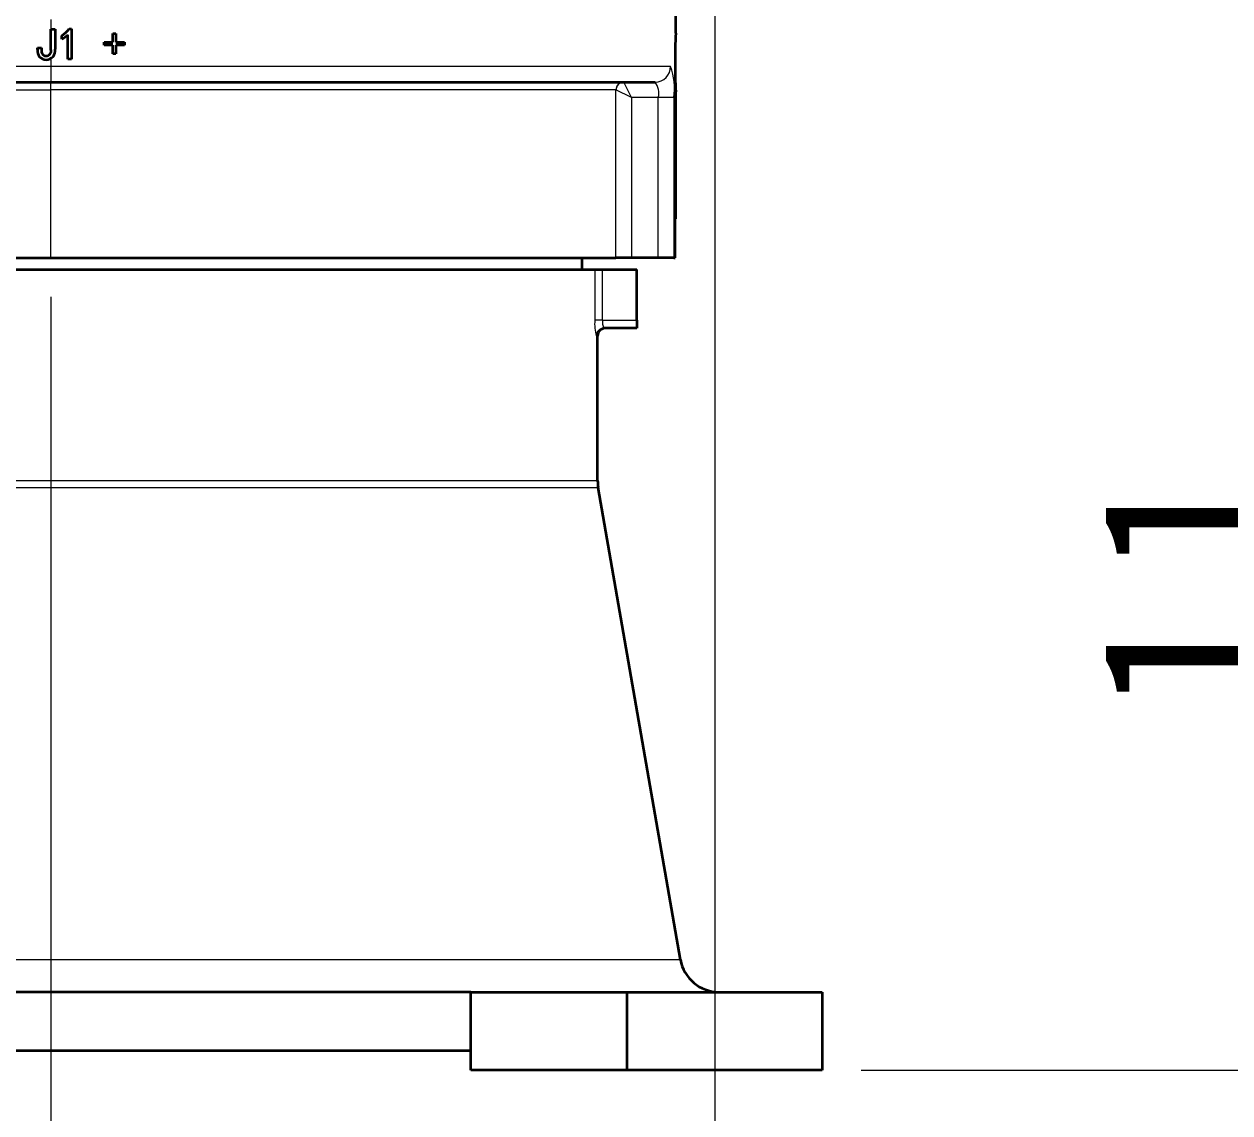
# Model space of a CAD drawing. Header units: millimetres. Extents: x 116 to 5831, y 100 to 4110.
# Drawn here: x 1282.2 to 1590.9, y 2195.5 to 2474.3 of the extents above; entities that cross this region are included whole.
import ezdxf

# ---------------------------------------------------------------- set-up
doc = ezdxf.new("R2010")
doc.units = ezdxf.units.MM
doc.header["$MEASUREMENT"] = 0
doc.layers.get('0').update_dxf_attribs({"lineweight": 18})
doc.layers.add('图层0000', color=7, linetype='Continuous', lineweight=25)
doc.layers.add('图层1', color=7, linetype='Continuous', lineweight=35)
doc.dimstyles.new('线性样式 (GB)', dxfattribs={"dimtxt": 2, "dimasz": 2, "dimexe": 1, "dimexo": 0.5, "dimgap": 0.5, "dimtad": 1, "dimdsep": 46, "dimcen": -2.127267, "dimclrd": 7, "dimclre": 7, "dimclrt": 7, "dimadec": 0, "dimazin": 0, "dimtfac": 0.7, "dimtmove": 0, "dimatfit": 1, "dimfxl": 1, "dimfrac": 2, "dimtolj": 1, "dimtzin": 0, "dimlwd": 18, "dimlwe": 18, "dimarcsym": 0})

# ---------------------------------------------------------------- blocks, each defined once
blk = doc.blocks.new('DimBlk376')
at = {"layer": '图层0000', "color": 7, "linetype": 'Continuous', "lineweight": 18}
for p, q in [((1449.03, 2694.42), (836.68, 2694.42)), ((836.68, 2246.42), (836.68, 2654.42)), ((1081.53, 2206.42), (836.68, 2206.42))]:
    blk.add_line(p, q, dxfattribs=at)
at = {"layer": '图层0000', "color": 7, "linetype": 'Continuous', "lineweight": -3}
for points in [[(847.4, 2654.42), (836.68, 2694.42), (825.96, 2654.42)], [(825.96, 2246.42), (836.68, 2206.42), (847.4, 2246.42)]]:
    blk.add_solid(points, dxfattribs=at)
at = {"layer": '图层0000', "color": 7, "linetype": 'Continuous', "lineweight": 18, "insert": (827.58, 2528.41), "char_height": 40, "attachment_point": 8, "rotation": 90, "line_spacing_factor": 1.2}
blk.add_mtext('\\T1.562500;\\W1;\\FSimSun|b0|i0;488', dxfattribs=at)
blk = doc.blocks.new('DimBlk378')
at = {"layer": '图层0000', "color": 7, "linetype": 'Continuous', "lineweight": 18}
for p, q in [((1289.03, 2404.42), (1289.03, 1876.92)), ((1675.77, 2134.68), (1675.77, 1876.92)), ((1635.77, 1885.44), (1329.03, 1885.44))]:
    blk.add_line(p, q, dxfattribs=at)
at = {"layer": '图层0000', "color": 7, "linetype": 'Continuous', "lineweight": -3}
for points in [[(1329.03, 1896.15), (1289.03, 1885.44), (1329.03, 1874.72)], [(1635.77, 1874.72), (1675.77, 1885.44), (1635.77, 1896.15)]]:
    blk.add_solid(points, dxfattribs=at)
at = {"layer": '图层0000', "color": 7, "linetype": 'Continuous', "lineweight": 18, "insert": (1511.68, 1894.54), "char_height": 40, "attachment_point": 8, "line_spacing_factor": 1.2}
blk.add_mtext('\\T1.515625;\\W1;\\FSimSun|b0|i0;387', dxfattribs=at)
blk = doc.blocks.new('DimBlk383')
at = {"layer": '图层0000', "color": 7, "linetype": 'Continuous', "lineweight": 18}
for p, q in [((2758.82, 2570.7), (2758.82, 1736.63)), ((1289.03, 2404.42), (1289.03, 1736.63)), ((1329.03, 1756.63), (2718.82, 1756.63))]:
    blk.add_line(p, q, dxfattribs=at)
at = {"layer": '图层0000', "color": 7, "linetype": 'Continuous', "lineweight": -3}
for points in [[(1329.03, 1767.35), (1289.03, 1756.63), (1329.03, 1745.91)], [(2718.82, 1745.91), (2758.82, 1756.63), (2718.82, 1767.35)]]:
    blk.add_solid(points, dxfattribs=at)
at = {"layer": '图层0000', "color": 7, "linetype": 'Continuous', "lineweight": 18, "insert": (1889.52, 1765.73), "char_height": 40, "attachment_point": 8, "line_spacing_factor": 1.2}
blk.add_mtext('\\T1.500000;\\W1;\\FSimSun|b0|i0;1470', dxfattribs=at)
blk = doc.blocks.new('DimBlk406')
at = {"layer": '图层0000', "color": 7, "linetype": 'Continuous', "lineweight": 18}
for p, q in [((1449.03, 3999.18), (190.62, 3999.18)), ((210.62, 2246.42), (210.62, 3959.18)), ((1131.53, 2206.42), (190.62, 2206.42))]:
    blk.add_line(p, q, dxfattribs=at)
at = {"layer": '图层0000', "color": 7, "linetype": 'Continuous', "lineweight": -3}
for points in [[(221.34, 3959.18), (210.62, 3999.18), (199.9, 3959.18)], [(199.9, 2246.42), (210.62, 2206.42), (221.34, 2246.42)]]:
    blk.add_solid(points, dxfattribs=at)
at = {"layer": '图层0000', "color": 7, "linetype": 'Continuous', "lineweight": 18, "insert": (201.52, 3012.43), "char_height": 40, "attachment_point": 8, "rotation": 90, "line_spacing_factor": 1.2}
blk.add_mtext('\\T1.484375;\\W1;\\FSimSun|b0|i0;1793', dxfattribs=at)
blk = doc.blocks.new('DimBlk407')
at = {"layer": '图层0000', "color": 7, "linetype": 'Continuous', "lineweight": 18}
for p, q in [((1459.03, 2684.42), (1459.03, 2089.65)), ((1289.03, 2404.42), (1289.03, 2089.65)), ((1289.03, 2109.65), (931.81, 2109.65)), ((1329.03, 2109.65), (1419.03, 2109.65))]:
    blk.add_line(p, q, dxfattribs=at)
at = {"layer": '图层0000', "color": 7, "linetype": 'Continuous', "lineweight": -3}
for points in [[(1329.03, 2120.37), (1289.03, 2109.65), (1329.03, 2098.94)], [(1419.03, 2098.94), (1459.03, 2109.65), (1419.03, 2120.37)]]:
    blk.add_solid(points, dxfattribs=at)
at = {"layer": '图层0000', "color": 7, "linetype": 'Continuous', "lineweight": 18, "insert": (1003.53, 2118.76), "char_height": 40, "attachment_point": 8, "line_spacing_factor": 1.2}
blk.add_mtext('\\T1.468750;\\W1;\\FSimSun|b0|i0;170', dxfattribs=at)
blk = doc.blocks.new('DimBlk408')
at = {"layer": '图层0000', "color": 7, "linetype": 'Continuous', "lineweight": 18}
for p, q in [((1607.12, 2206.42), (1607.12, 2380.28)), ((1496.53, 2206.42), (1627.12, 2206.42)), ((1607.12, 2166.42), (1607.12, 2023.01)), ((2096.55, 1983.01), (1587.12, 1983.01))]:
    blk.add_line(p, q, dxfattribs=at)
at = {"layer": '图层0000', "color": 7, "linetype": 'Continuous', "lineweight": -3}
for points in [[(1617.84, 2166.42), (1607.12, 2206.42), (1596.4, 2166.42)], [(1596.4, 2023.01), (1607.12, 1983.01), (1617.84, 2023.01)]]:
    blk.add_solid(points, dxfattribs=at)
at = {"layer": '图层0000', "color": 7, "linetype": 'Continuous', "lineweight": 18, "insert": (1598.02, 2333.4), "char_height": 40, "attachment_point": 8, "rotation": 90, "line_spacing_factor": 1.2}
blk.add_mtext('\\T1.296875;\\W1;\\FSimSun|b0|i0;11', dxfattribs=at)
blk = doc.blocks.new('ViewBlk16')
at = {"layer": '图层0000', "linetype": 'Continuous', "lineweight": -3}
h = blk.add_hatch(dxfattribs=at)
h.set_pattern_fill('ANSI31', color=256, scale=63.5, style=0, pattern_type=2)
h.set_pattern_definition([(45, (0, 0), (-44.9013, 44.9013), [])])
edge = h.paths.add_edge_path(flags=16)
edge.add_arc((1459.03, 2694.42), 1304.76, 355, 520)
edge.add_arc((848.23, 2916.73), 654.76, 359.30391, 520)
edge.add_arc((1459.03, 2694.42), 218.81, 7.8884, 78.4231)
edge.add_line((1675.77, 2724.45), (1675.77, 2144.68))
edge.add_arc((2106.55, 2637.77), 654.76, 228.85771, 355)
at = {"layer": '图层0000', "color": 251, "linetype": 'Continuous', "lineweight": 18}
for p, q in [((1289.03, 2475.42), (1289.03, 2472.99)), ((1289.03, 2465.43), (1289.03, 2463.42)), ((1289.03, 2463.42), (1129.03, 2463.42)), ((1447.71, 2463.42), (1289.03, 2463.42)), ((1289.03, 2463.42), (1289.03, 2459.42)), ((1289.03, 2457.42), (1289.03, 2459.42)), ((1437.69, 2455.42), (1435.71, 2459.38)), ((1143.03, 2457.42), (1289.03, 2457.42)), ((1289.03, 2414.42), (1289.03, 2457.42)), ((1433.69, 2457.42), (1289.03, 2457.42)), ((1433.72, 2414.42), (1433.72, 2457.4)), ((1437.69, 2455.42), (1433.72, 2457.4)), ((1444.56, 2455.42), (1437.69, 2455.42)), ((1437.69, 2455.42), (1437.69, 2414.42)), ((1444.56, 2414.42), (1444.56, 2455.42)), ((1448.55, 2455.42), (1444.56, 2455.42)), ((1448.55, 2455.42), (1448.55, 2414.42)), ((1428.3, 2411.42), (1428.3, 2398.42)), ((1430.28, 2398.42), (1430.28, 2411.42)), ((1430.28, 2398.42), (1428.3, 2398.42)), ((1430.28, 2398.42), (1439.03, 2398.42)), ((1428.64, 2394.42), (1429.03, 2394.42)), ((1429.03, 2357.28), (1205.03, 2357.28)), ((1204.94, 2355.57), (1289.03, 2355.57)), ((1289.03, 2355.57), (1429.18, 2355.57)), ((1289.03, 2355.57), (1289.03, 2234.7)), ((1289.03, 2234.7), (1174.14, 2234.7)), ((1450.23, 2234.7), (1289.03, 2234.7))]:
    blk.add_line(p, q, dxfattribs=at)
for centre, radius, start, end in [((1443.72, 2463.4), 3.98, 270.2384, 0.2364), ((1431.56, 2457.67), 17.14, 352.4646, 19.6128), ((1435.68, 2457.43), 1.99, 90.2652, 180.2628), ((1435.75, 2457.36), 2.02, 91.1889, 178.8111), ((1435.66, 2459.37), 0.0516, 15.8349, 74.8155), ((1439.77, 2456.52), 4.92, 347.1144, 36.1972), ((1441.22, 2397.53), 12.96, 176.0675, 193.8923), ((1430.64, 2394.42), 2, 90.0786, 180.0784), ((1433.67, 2397.99), 3.42, 172.7247, 207.3234)]:
    blk.add_arc(centre, radius, start, end, dxfattribs=at)
at = {"layer": '图层1', "color": 7, "linetype": 'Continuous', "lineweight": 35}
for p, q in [((1449.03, 2471.92), (1449.03, 2479.42)), ((1289.03, 2472.99), (1290.07, 2472.99)), ((1289.03, 2467.77), (1289.03, 2472.99)), ((1290.07, 2472.99), (1290.07, 2467.82)), ((1291.84, 2470.4), (1291.84, 2471.27)), ((1293.34, 2465.27), (1293.34, 2471.54)), ((1293.7, 2473.08), (1294.25, 2473.08)), ((1294.25, 2473.08), (1294.25, 2465.27)), ((1304.87, 2471.81), (1305.64, 2471.81)), ((1304.87, 2469.59), (1304.87, 2471.81)), ((1305.64, 2471.81), (1305.64, 2469.59)), ((1285.58, 2468.22), (1286.62, 2468.22)), ((1285.58, 2467.73), (1285.58, 2468.22)), ((1286.62, 2468.22), (1286.62, 2467.59)), ((1302.64, 2469.59), (1304.87, 2469.59)), ((1302.64, 2468.86), (1302.64, 2469.59)), ((1304.87, 2468.86), (1302.64, 2468.86)), ((1304.87, 2466.64), (1304.87, 2468.86)), ((1305.64, 2469.59), (1307.86, 2469.59)), ((1305.64, 2468.86), (1305.64, 2466.64)), ((1307.86, 2468.86), (1305.64, 2468.86)), ((1307.86, 2469.59), (1307.86, 2468.86)), ((1294.25, 2465.27), (1293.34, 2465.27)), ((1305.64, 2466.64), (1304.87, 2466.64)), ((1133.03, 2459.42), (1289.03, 2459.42)), ((1289.03, 2459.42), (1443.74, 2459.42)), ((1449.03, 2424.42), (1449.03, 2456.92)), ((1448.84, 2414.42), (1448.84, 2424.42)), ((1448.84, 2424.42), (1449.03, 2424.42)), ((1143.03, 2414.42), (1289.03, 2414.42)), ((1289.03, 2414.42), (1433.72, 2414.42)), ((1425.03, 2411.42), (1425.03, 2414.42)), ((1437.69, 2414.42), (1433.72, 2414.42)), ((1444.56, 2414.42), (1437.69, 2414.42)), ((1448.55, 2414.42), (1444.56, 2414.42)), ((1448.55, 2414.42), (1448.84, 2414.42)), ((1149.79, 2411.42), (1428.3, 2411.42)), ((1428.3, 2411.42), (1430.28, 2411.42)), ((1430.28, 2411.42), (1439.03, 2411.42)), ((1439.03, 2398.42), (1439.03, 2411.42)), ((1439.03, 2396.42), (1430.64, 2396.42)), ((1439.03, 2398.42), (1439.03, 2396.42)), ((1429.03, 2357.28), (1429.03, 2394.42)), ((1450.23, 2234.7), (1429.18, 2355.57)), ((1396.53, 2226.42), (1181.53, 2226.42)), ((1396.53, 2211.42), (1396.53, 2226.42)), ((1396.53, 2226.42), (1436.53, 2226.42)), ((1436.53, 2226.42), (1486.53, 2226.42)), ((1436.53, 2226.42), (1436.53, 2206.42)), ((1486.53, 2226.42), (1486.53, 2206.42)), ((1181.53, 2211.42), (1396.53, 2211.42)), ((1396.53, 2206.42), (1396.53, 2211.42)), ((1436.53, 2206.42), (1396.53, 2206.42)), ((1486.53, 2206.42), (1436.53, 2206.42))]:
    blk.add_line(p, q, dxfattribs=at)
for centre, radius, start, end in [((1287.53, 2477.55), 7.62, 304.4667, 324.1187), ((1287.81, 2477.28), 7.97, 300.3723, 313.9211), ((1609, 2464.42), 160.15, 177.3146, 179.9987), ((1287.78, 2467.37), 2.23, 170.8382, 270.5297), ((1287.85, 2467.34), 1.25, 168.6219, 265.6715), ((1287.75, 2467.42), 1.33, 270.2641, 15.5022), ((1287.84, 2467.4), 2.27, 268.934, 10.5063), ((1609, 2464.42), 160.15, 180.0013, 182.6855), ((1431.03, 2394.42), 2, 90, 180), ((1439.03, 2357.28), 10, 180, 189.8838), ((1460.09, 2236.42), 10, 189.8837, 270)]:
    blk.add_arc(centre, radius, start, end, dxfattribs=at)

msp = doc.modelspace()

# ---------------------------------------------------------------- block references
msp.add_blockref('ViewBlk16', (0, 0))

# ---------------------------------------------------------------- dimensions: what is measured, and where the dimension line sits
at = {"layer": '图层0000', "color": 7, "linetype": 'Continuous', "lineweight": -3}
for base, p1, p2, angle, override, picture, middle in [((210.621, 3999.179), (1141.527, 2206.419), (1459.027, 3999.179), 90, {"dimscale": 1, "dimtxt": 40, "dimasz": 40, "dimexe": 20, "dimexo": 10, "dimgap": 10, "dimtad": 1, "dimtih": 0, "dimtoh": 0, "dimdec": 0, "dimlfac": 1, "dimrnd": 0, "dimzin": 8, "dimdsep": 46, "dimlunit": 2, "dimpost": '<>', "dimtxsty": 'Standard', "dimsah": 0, "dimtsz": 0, "dimcen": -42.545342, "dimdle": 0, "dimse1": 0, "dimse2": 0, "dimsd1": 0, "dimsd2": 0, "dimclrd": 7, "dimclre": 7, "dimclrt": 7, "dimaunit": 0, "dimadec": 0, "dimazin": 2, "dimtol": 0, "dimlim": 0, "dimtp": 0, "dimtm": 0, "dimtfac": 0.7, "dimtdec": 2, "dimtix": 0, "dimtofl": 1, "dimtmove": 0, "dimatfit": 1, "dimtfillclr": 0, "dimfrac": 2, "dimtzin": 0, "dimlwd": 18, "dimlwe": 18}, 'DimBlk406', (210.621, 3012.434)), ((836.681, 2694.419), (1091.527, 2206.419), (1459.027, 2694.419), 90, {"dimscale": 1, "dimtxt": 40, "dimasz": 40, "dimexe": 0, "dimexo": 10, "dimgap": 10, "dimtad": 1, "dimtih": 0, "dimtoh": 0, "dimdec": 2, "dimlfac": 1, "dimrnd": 0, "dimzin": 8, "dimdsep": 46, "dimlunit": 2, "dimpost": '<>', "dimtxsty": 'Standard', "dimsah": 0, "dimtsz": 0, "dimcen": -42.545342, "dimdle": 0, "dimse1": 0, "dimse2": 0, "dimsd1": 0, "dimsd2": 0, "dimclrd": 7, "dimclre": 7, "dimclrt": 7, "dimaunit": 0, "dimadec": 0, "dimazin": 2, "dimtol": 0, "dimlim": 0, "dimtp": 0, "dimtm": 0, "dimtfac": 0.7, "dimtdec": 2, "dimtix": 0, "dimtofl": 1, "dimtmove": 0, "dimatfit": 1, "dimtfillclr": 0, "dimfrac": 2, "dimtzin": 0, "dimlwd": 18, "dimlwe": 18}, 'DimBlk376', (836.681, 2528.413)), ((1289.027, 1885.436), (1675.766, 2144.683), (1289.027, 2414.419), 180, {"dimscale": 1, "dimtxt": 40, "dimasz": 40, "dimexe": 8.51938, "dimexo": 10, "dimgap": 10, "dimtad": 1, "dimtih": 0, "dimtoh": 0, "dimdec": 0, "dimlfac": 1, "dimrnd": 0, "dimzin": 8, "dimdsep": 46, "dimlunit": 2, "dimpost": '<>', "dimtxsty": 'Standard', "dimsah": 0, "dimtsz": 0, "dimcen": -42.545342, "dimdle": 0, "dimse1": 0, "dimse2": 0, "dimsd1": 0, "dimsd2": 0, "dimclrd": 7, "dimclre": 7, "dimclrt": 7, "dimaunit": 0, "dimadec": 0, "dimazin": 2, "dimtol": 0, "dimlim": 0, "dimtp": 0, "dimtm": 0, "dimtfac": 0.7, "dimtdec": 2, "dimtix": 0, "dimtofl": 1, "dimtmove": 0, "dimatfit": 3, "dimtfillclr": 0, "dimfrac": 2, "dimtzin": 0, "dimlwd": 18, "dimlwe": 18}, 'DimBlk378', (1511.681, 1885.436)), ((1607.121, 1983.008), (1486.527, 2206.419), (2106.553, 1983.008), 270, {"dimscale": 1, "dimtxt": 40, "dimasz": 40, "dimexe": 20, "dimexo": 10, "dimgap": 10, "dimtad": 1, "dimtih": 0, "dimtoh": 0, "dimdec": 0, "dimlfac": 1, "dimrnd": 0, "dimzin": 8, "dimdsep": 46, "dimlunit": 2, "dimpost": '<>', "dimtxsty": 'Standard', "dimsah": 0, "dimtsz": 0, "dimcen": -42.545342, "dimdle": 0, "dimse1": 0, "dimse2": 0, "dimsd1": 0, "dimsd2": 0, "dimclrd": 7, "dimclre": 7, "dimclrt": 7, "dimaunit": 0, "dimadec": 0, "dimazin": 2, "dimtol": 0, "dimlim": 0, "dimtp": 0, "dimtm": 0, "dimtfac": 0.7, "dimtdec": 2, "dimtix": 0, "dimtofl": 1, "dimtmove": 0, "dimatfit": 1, "dimtfillclr": 0, "dimfrac": 2, "dimtzin": 0, "dimlwd": 18, "dimlwe": 18}, 'DimBlk408', (1607.121, 2333.405))]:
    dim = msp.add_linear_dim(base=base, p1=p1, p2=p2, angle=angle, text='\\T1.25;\\W1;\\FSimSun;<>', dimstyle='线性样式 (GB)', override=override, dxfattribs=at)
    dim.commit()
    dim.dimension.update_dxf_attribs({"geometry": picture, "text_midpoint": middle, "dimtype": 160})
for base, p2, override, picture, middle in [((1459.027, 2109.655), (1459.027, 2694.419), {"dimscale": 1, "dimtxt": 40, "dimasz": 40, "dimexe": 20, "dimexo": 10, "dimgap": 10, "dimtad": 1, "dimtih": 0, "dimtoh": 0, "dimdec": 2, "dimlfac": 1, "dimrnd": 0, "dimzin": 8, "dimdsep": 46, "dimlunit": 2, "dimpost": '<>', "dimtxsty": 'Standard', "dimsah": 0, "dimtsz": 0, "dimcen": -42.545342, "dimdle": 0, "dimse1": 0, "dimse2": 0, "dimsd1": 0, "dimsd2": 0, "dimclrd": 7, "dimclre": 7, "dimclrt": 7, "dimaunit": 0, "dimadec": 0, "dimazin": 2, "dimtol": 0, "dimlim": 0, "dimtp": 0, "dimtm": 0, "dimtfac": 0.7, "dimtdec": 2, "dimtix": 0, "dimtofl": 1, "dimtmove": 0, "dimatfit": 1, "dimtfillclr": 0, "dimfrac": 2, "dimtzin": 0, "dimlwd": 18, "dimlwe": 18}, 'DimBlk407', (1003.527, 2109.655)), ((2758.822, 1756.63), (2758.822, 2580.702), {"dimscale": 1, "dimtxt": 40, "dimasz": 40, "dimexe": 20, "dimexo": 10, "dimgap": 10, "dimtad": 1, "dimtih": 0, "dimtoh": 0, "dimdec": 0, "dimlfac": 1, "dimrnd": 0, "dimzin": 8, "dimdsep": 46, "dimlunit": 2, "dimpost": '<>', "dimtxsty": 'Standard', "dimsah": 0, "dimtsz": 0, "dimcen": -42.545342, "dimdle": 0, "dimse1": 0, "dimse2": 0, "dimsd1": 0, "dimsd2": 0, "dimclrd": 7, "dimclre": 7, "dimclrt": 7, "dimaunit": 0, "dimadec": 0, "dimazin": 2, "dimtol": 0, "dimlim": 0, "dimtp": 0, "dimtm": 0, "dimtfac": 0.7, "dimtdec": 0, "dimtix": 0, "dimtofl": 1, "dimtmove": 0, "dimatfit": 1, "dimtfillclr": 0, "dimfrac": 2, "dimtzin": 0, "dimlwd": 18, "dimlwe": 18}, 'DimBlk383', (1889.52, 1756.63))]:
    dim = msp.add_linear_dim(base=base, p1=(1289.027, 2414.419), p2=p2, text='\\T1.25;\\W1;\\FSimSun;<>', dimstyle='线性样式 (GB)', override=override, dxfattribs=at)
    dim.commit()
    dim.dimension.update_dxf_attribs({"geometry": picture, "text_midpoint": middle, "dimtype": 160})

doc.saveas('drawing.dxf')
